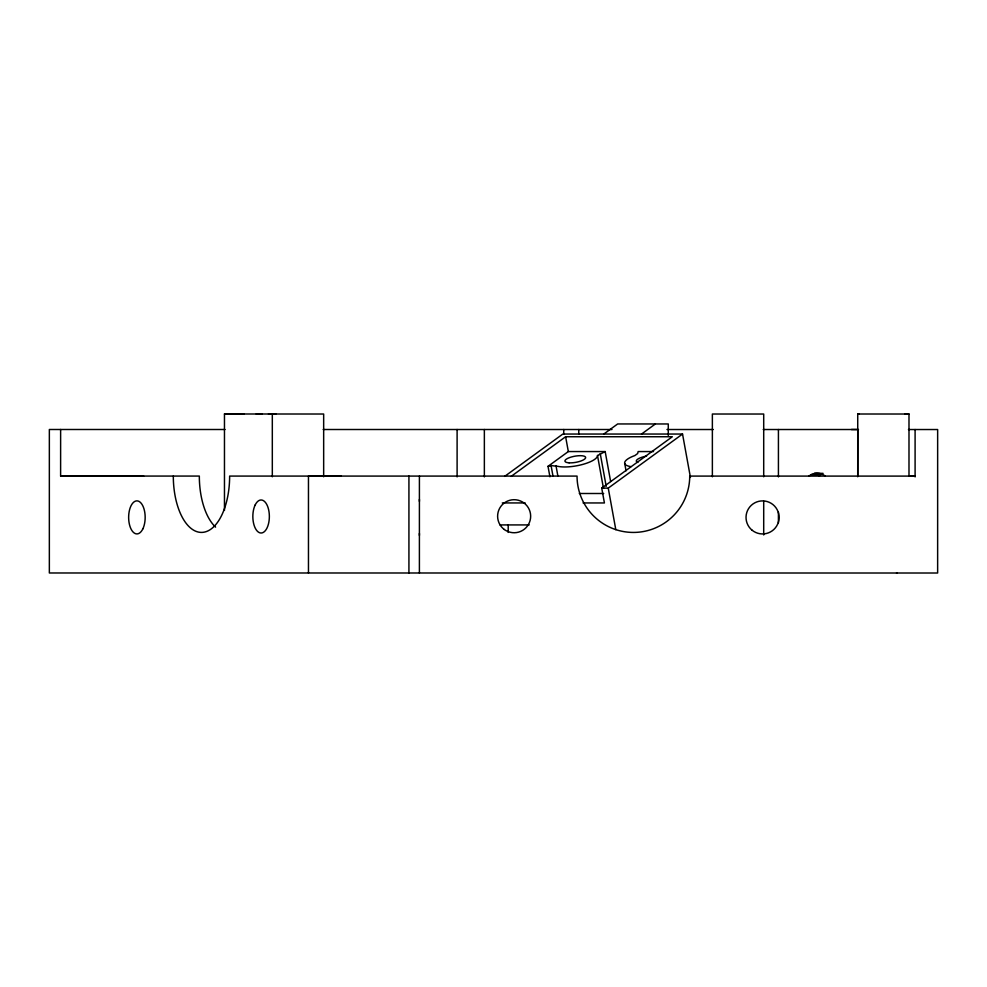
<?xml version="1.0" encoding="UTF-8"?>
<svg xmlns="http://www.w3.org/2000/svg" width="987" height="987" viewBox="0 0 987 987"><rect width="100%" height="100%" fill="white"/><g stroke="black" fill="none" stroke-linecap="round" stroke-linejoin="round"><path stroke-width="1.48" d="M143.67 476.067L60.614 476.067L60.626 429.493M224.468 510.415L224.468 413.985L237.102 413.985M272.313 476.77L272.313 414.009M308.462 572.978L308.462 476.079M323.662 476.77L323.662 414.022L224.468 413.985M408.926 572.991L408.926 476.079M419.401 572.991L419.413 476.079M457.104 476.894L457.104 429.505M484.358 476.894L484.358 429.505M508.206 532.425L508.206 524.924M563.737 434.095L563.737 429.505M578.764 434.095L578.764 429.505M668.273 435.489L668.273 423.966L617.665 423.954L603.81 434.046M712.367 476.783L712.367 414.022L763.704 414.034L763.704 476.783M763.704 534.954L763.704 501.285M778.422 522.752L778.422 512.056M778.422 476.894L778.422 429.518M858.974 414.022L857.728 414.009L857.728 476.77L857.777 429.518M908.99 476.104L908.99 414.022L857.728 414.009M915.097 476.906L915.097 429.53M808.834 476.227C813.325 472.144 820.542 472.279 825.194 476.03M818.865 476.227L820.962 474.673L810.932 474.673M504.641 476.4L562.824 434.046L682.535 434.046L690.431 477.412M511.13 476.4L565.625 436.735L672.32 436.747L601.725 488.121L604.426 502.951L583.083 502.951M549.919 476.783L548.019 466.333L568.327 451.552L605.179 451.565L610.645 481.545M548.019 466.333L551.079 465.58L557.815 466.333A22.541 6.675 -10.3 0 0 582.626 464.445A22.541 6.675 -10.3 0 0 597.505 455.538L605.179 451.565M641.55 434.046L655.405 423.954M601.725 488.121L608.251 488.121L682.535 434.046M238.114 413.985L244.036 413.985M256.25 413.985L262.172 413.985M268.464 413.985L275.817 413.985M904.845 414.022L908.99 414.022M851.411 429.518L858.48 429.53M225.048 429.505L49.35 429.493L49.35 572.978L937.638 573.015L937.65 429.53L908.447 429.53M323.205 429.505L611.989 429.518M666.978 429.518L713.305 429.518M763.247 429.518L858.061 429.518M653.517 451.565L638.157 451.565L637.639 453.551L634.912 455.538A22.541 6.675 -10.3 0 0 630.964 466.641M814.497 473.353L823.084 473.353M115.763 476.067L110.741 476.079L119.563 476.092M60.614 476.067L199.325 476.067A56.345 28.167 -90 0 0 215.585 527.132M309.19 476.079L341.292 476.092M909.237 476.104L915.085 476.104L689.728 476.092A56.345 56.345 0 0 1 633.395 532.437A56.345 56.345 0 0 1 577.05 476.092L229.638 476.079A56.345 28.167 -90 0 1 201.471 532.412A56.345 28.167 -90 0 1 173.305 476.067M579.307 493.5L603.686 493.5M502.297 502.938L525.17 502.938M500.014 524.924L529.18 524.924M896.517 573.015L897.331 573.015M624.697 463.372L626.054 470.824M608.251 488.121L615.802 529.661M600.232 453.551L606.203 486.369M597.505 455.538L603.476 488.355M565.625 436.735L568.327 451.552M555.977 465.58L557.877 476.018M551.079 465.58L552.979 476.018M419.413 499.373L419.413 501.396M419.413 535.423L419.413 533.412M637.861 462.447A10.721 3.171 -10.3 0 1 646.584 456.105M255.139 505.048A16.532 8.266 90 0 0 259.125 532.536A16.532 8.266 90 0 0 269.032 511.895A16.532 8.266 90 0 0 255.139 505.048M142.881 528.81A16.532 8.266 -90 0 0 138.859 501.334A16.532 8.266 -90 0 0 128.976 522.037A16.532 8.266 -90 0 0 142.881 528.81M752.094 530.216A16.532 16.532 0 0 0 778.866 520.075A16.532 16.532 0 0 0 756.696 501.964A16.532 16.532 0 0 0 752.094 530.216M504.258 529.476A16.532 16.532 0 0 0 530.55 518.138A16.532 16.532 0 0 0 507.589 501.051A16.532 16.532 0 0 0 504.258 529.476M569.092 462.829A10.512 3.109 -10.3 0 0 585.587 457.931A10.512 3.109 -10.3 0 0 571.214 457.043A10.512 3.109 -10.3 0 0 569.092 462.829"/></g></svg>
